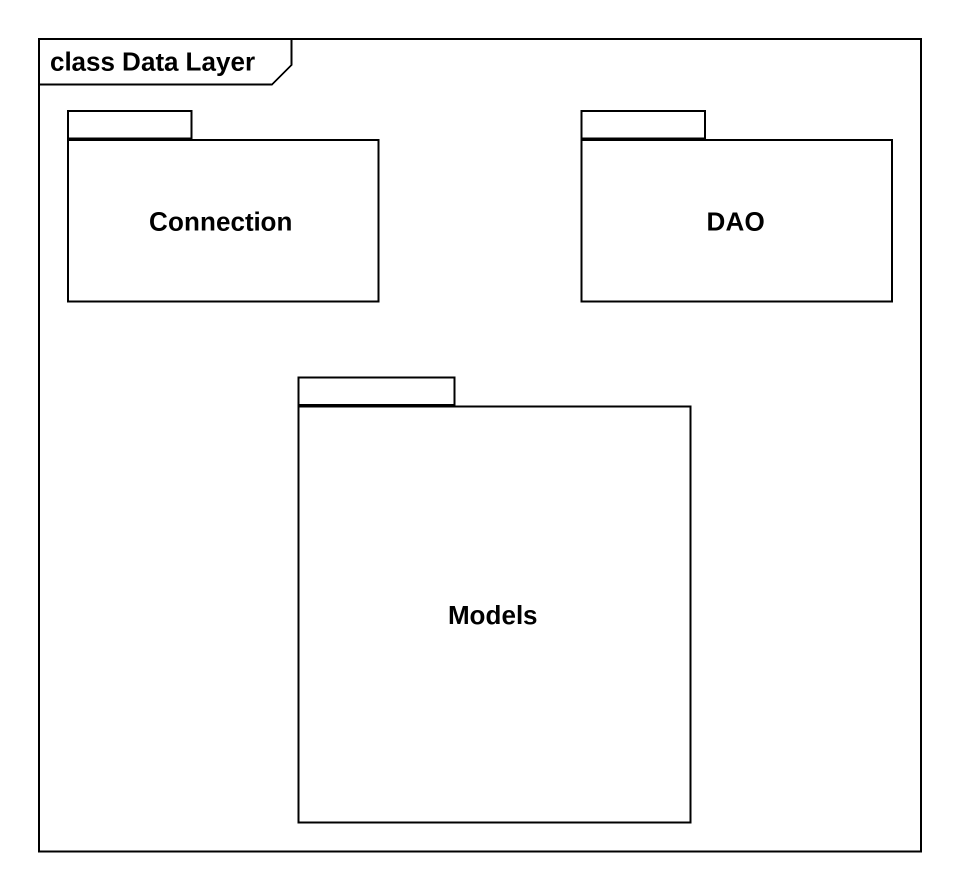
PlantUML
@startuml
mainframe class Data Layer
package Connection {
}
package DAO {
}
package Models {
}
@enduml
